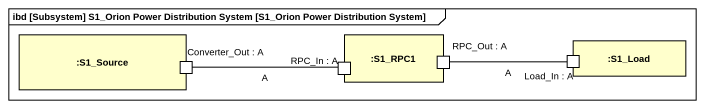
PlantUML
@startuml
mainframe ibd [Subsystem] S1_Orion Power Distribution System [S1_Orion Power Distribution System]
rectangle ":S1_Source" as S1_Source {
  port "Converter_Out : A" as Converter_Out_A
}
rectangle ":S1_RPC1" as S1_RPC1 {
  port "RPC_In : A" as RPC_In_A
  port "RPC_Out : A" as RPC_Out_A
}
rectangle ":S1_Load" as S1_Load {
  port "Load_In : A" as Load_In_A
}
Converter_Out_A -right- RPC_In_A : A
RPC_Out_A -right- Load_In_A : A
@enduml
